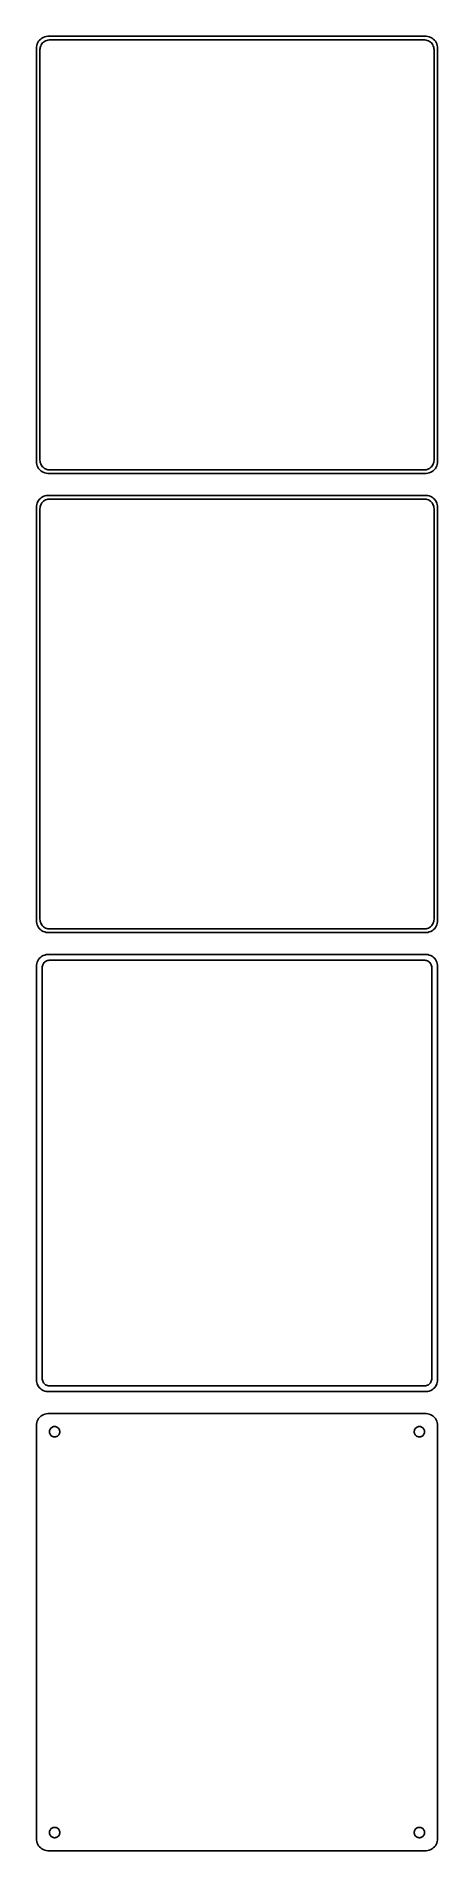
# Model space of a CAD drawing. Header units: metres. Extents: x -82 to 82, y 666 to 1413.
import ezdxf

# ---------------------------------------------------------------- set-up
doc = ezdxf.new("R2010")
doc.units = ezdxf.units.M

msp = doc.modelspace()

# ---------------------------------------------------------------- linework, layer by layer
for p, q in [((-80.6871, 1411.85), (-81.1448, 1411.42)), ((-80.1791, 1412.22), (-80.6871, 1411.85)), ((-79.6289, 1412.52), (-80.1791, 1412.22)), ((-79.0451, 1412.76), (-79.6289, 1412.52)), ((-78.4369, 1412.91), (-79.0451, 1412.76)), ((-77.8139, 1412.99), (-78.4369, 1412.91)), ((77.8139, 1412.99), (-77.8139, 1412.99)), ((78.4369, 1412.91), (77.8139, 1412.99)), ((79.0451, 1412.76), (78.4369, 1412.91)), ((79.6289, 1412.52), (79.0451, 1412.76)), ((80.1791, 1412.22), (79.6289, 1412.52)), ((80.6871, 1411.85), (80.1791, 1412.22)), ((81.1448, 1411.42), (80.6871, 1411.85)), ((-82.4606, 1408.63), (-82.5, 1408)), ((-82.5, 1408), (-82.5, 1238)), ((-82.3429, 1409.24), (-82.4606, 1408.63)), ((-82.1489, 1409.84), (-82.3429, 1409.24)), ((-81.8815, 1410.41), (-82.1489, 1409.84)), ((-81.5451, 1410.94), (-81.8815, 1410.41)), ((-81.1448, 1411.42), (-81.5451, 1410.94)), ((-81, 1407.5), (-80.9685, 1408)), ((-81, 1238.5), (-81, 1407.5)), ((-80.9685, 1408), (-80.8743, 1408.49)), ((-80.8743, 1408.49), (-80.7191, 1408.97)), ((-80.7191, 1408.97), (-80.5052, 1409.43)), ((-80.5052, 1409.43), (-80.2361, 1409.85)), ((-80.2361, 1409.85), (-79.9159, 1410.24)), ((-79.9159, 1410.24), (-79.5497, 1410.58)), ((-79.5497, 1410.58), (-79.1433, 1410.88)), ((-79.1433, 1410.88), (-78.7031, 1411.12)), ((-78.7031, 1411.12), (-78.2361, 1411.3)), ((-78.2361, 1411.3), (-77.7495, 1411.43)), ((-77.7495, 1411.43), (-77.2512, 1411.49)), ((-77.2512, 1411.49), (77.2512, 1411.49)), ((77.2512, 1411.49), (77.7495, 1411.43)), ((77.7495, 1411.43), (78.2361, 1411.3)), ((78.2361, 1411.3), (78.7031, 1411.12)), ((78.7031, 1411.12), (79.1433, 1410.88)), ((79.1433, 1410.88), (79.5497, 1410.58)), ((79.5497, 1410.58), (79.9159, 1410.24)), ((79.9159, 1410.24), (80.2361, 1409.85)), ((80.2361, 1409.85), (80.5052, 1409.43)), ((80.5052, 1409.43), (80.7191, 1408.97)), ((80.7191, 1408.97), (80.8743, 1408.49)), ((80.8743, 1408.49), (80.9685, 1408)), ((80.9685, 1408), (81, 1407.5)), ((81, 1407.5), (81, 1238.5)), ((81.5451, 1410.94), (81.1448, 1411.42)), ((81.8815, 1410.41), (81.5451, 1410.94)), ((82.1489, 1409.84), (81.8815, 1410.41)), ((82.3429, 1409.24), (82.1489, 1409.84)), ((82.4606, 1408.63), (82.3429, 1409.24)), ((82.5, 1408), (82.4606, 1408.63)), ((82.5, 1238), (82.5, 1408)), ((-82.5, 1238), (-82.4606, 1237.37)), ((-82.4606, 1237.37), (-82.3429, 1236.76)), ((-82.3429, 1236.76), (-82.1489, 1236.16)), ((-82.1489, 1236.16), (-81.8815, 1235.59)), ((-81.8815, 1235.59), (-81.5451, 1235.06)), ((-81.5451, 1235.06), (-81.1448, 1234.58)), ((-81.1448, 1234.58), (-80.6871, 1234.15)), ((-80.9685, 1238), (-81, 1238.5)), ((-80.8743, 1237.51), (-80.9685, 1238)), ((-80.7191, 1237.03), (-80.8743, 1237.51)), ((-80.5052, 1236.57), (-80.7191, 1237.03)), ((-80.6871, 1234.15), (-80.1791, 1233.78)), ((-80.2361, 1236.15), (-80.5052, 1236.57)), ((-79.9159, 1235.76), (-80.2361, 1236.15)), ((-80.1791, 1233.78), (-79.6289, 1233.48)), ((-79.5497, 1235.42), (-79.9159, 1235.76)), ((-79.6289, 1233.48), (-79.0451, 1233.24)), ((-79.1433, 1235.12), (-79.5497, 1235.42)), ((-78.7031, 1234.88), (-79.1433, 1235.12)), ((-79.0451, 1233.24), (-78.4369, 1233.09)), ((-78.2361, 1234.7), (-78.7031, 1234.88)), ((-78.4369, 1233.09), (-77.8139, 1233.01)), ((-77.7495, 1234.57), (-78.2361, 1234.7)), ((-77.8139, 1233.01), (77.8139, 1233.01)), ((-77.2512, 1234.51), (-77.7495, 1234.57)), ((77.2512, 1234.51), (-77.2512, 1234.51)), ((77.7495, 1234.57), (77.2512, 1234.51)), ((78.2361, 1234.7), (77.7495, 1234.57)), ((77.8139, 1233.01), (78.4369, 1233.09)), ((78.7031, 1234.88), (78.2361, 1234.7)), ((78.4369, 1233.09), (79.0451, 1233.24)), ((79.1433, 1235.12), (78.7031, 1234.88)), ((79.0451, 1233.24), (79.6289, 1233.48)), ((79.5497, 1235.42), (79.1433, 1235.12)), ((79.9159, 1235.76), (79.5497, 1235.42)), ((79.6289, 1233.48), (80.1791, 1233.78)), ((80.2361, 1236.15), (79.9159, 1235.76)), ((80.1791, 1233.78), (80.6871, 1234.15)), ((80.5052, 1236.57), (80.2361, 1236.15)), ((80.7191, 1237.03), (80.5052, 1236.57)), ((80.6871, 1234.15), (81.1448, 1234.58)), ((80.8743, 1237.51), (80.7191, 1237.03)), ((80.9685, 1238), (80.8743, 1237.51)), ((81, 1238.5), (80.9685, 1238)), ((81.1448, 1234.58), (81.5451, 1235.06)), ((81.5451, 1235.06), (81.8815, 1235.59)), ((81.8815, 1235.59), (82.1489, 1236.16)), ((82.1489, 1236.16), (82.3429, 1236.76)), ((82.3429, 1236.76), (82.4606, 1237.37)), ((82.4606, 1237.37), (82.5, 1238)), ((-82.4606, 1219.63), (-82.5, 1219)), ((-82.5, 1219), (-82.5, 1049)), ((-82.3429, 1220.24), (-82.4606, 1219.63)), ((-82.1489, 1220.84), (-82.3429, 1220.24)), ((-81.8815, 1221.41), (-82.1489, 1220.84)), ((-81.5451, 1221.94), (-81.8815, 1221.41)), ((-81.1448, 1222.42), (-81.5451, 1221.94)), ((-80.6871, 1222.85), (-81.1448, 1222.42)), ((-81, 1218.5), (-80.9685, 1219)), ((-81, 1049.5), (-81, 1218.5)), ((-80.9685, 1219), (-80.8743, 1219.49)), ((-80.8743, 1219.49), (-80.7191, 1219.97)), ((-80.7191, 1219.97), (-80.5052, 1220.43)), ((-80.1791, 1223.22), (-80.6871, 1222.85)), ((-80.5052, 1220.43), (-80.2361, 1220.85)), ((-80.2361, 1220.85), (-79.9159, 1221.24)), ((-79.6289, 1223.52), (-80.1791, 1223.22)), ((-79.9159, 1221.24), (-79.5497, 1221.58)), ((-79.0451, 1223.76), (-79.6289, 1223.52)), ((-79.5497, 1221.58), (-79.1433, 1221.88)), ((-79.1433, 1221.88), (-78.7031, 1222.12)), ((-78.4369, 1223.91), (-79.0451, 1223.76)), ((-78.7031, 1222.12), (-78.2361, 1222.3)), ((-77.8139, 1223.99), (-78.4369, 1223.91)), ((-78.2361, 1222.3), (-77.7495, 1222.43)), ((77.8139, 1223.99), (-77.8139, 1223.99)), ((-77.7495, 1222.43), (-77.2512, 1222.49)), ((-77.2512, 1222.49), (77.2512, 1222.49)), ((77.2512, 1222.49), (77.7495, 1222.43)), ((77.7495, 1222.43), (78.2361, 1222.3)), ((78.4369, 1223.91), (77.8139, 1223.99)), ((78.2361, 1222.3), (78.7031, 1222.12)), ((79.0451, 1223.76), (78.4369, 1223.91)), ((78.7031, 1222.12), (79.1433, 1221.88)), ((79.6289, 1223.52), (79.0451, 1223.76)), ((79.1433, 1221.88), (79.5497, 1221.58)), ((79.5497, 1221.58), (79.9159, 1221.24)), ((80.1791, 1223.22), (79.6289, 1223.52)), ((79.9159, 1221.24), (80.2361, 1220.85)), ((80.6871, 1222.85), (80.1791, 1223.22)), ((80.2361, 1220.85), (80.5052, 1220.43)), ((80.5052, 1220.43), (80.7191, 1219.97)), ((81.1448, 1222.42), (80.6871, 1222.85)), ((80.7191, 1219.97), (80.8743, 1219.49)), ((80.8743, 1219.49), (80.9685, 1219)), ((80.9685, 1219), (81, 1218.5)), ((81, 1218.5), (81, 1049.5)), ((81.5451, 1221.94), (81.1448, 1222.42)), ((81.8815, 1221.41), (81.5451, 1221.94)), ((82.1489, 1220.84), (81.8815, 1221.41)), ((82.3429, 1220.24), (82.1489, 1220.84)), ((82.4606, 1219.63), (82.3429, 1220.24)), ((82.5, 1219), (82.4606, 1219.63)), ((82.5, 1049), (82.5, 1219)), ((-82.5, 1049), (-82.4606, 1048.37)), ((-82.4606, 1048.37), (-82.3429, 1047.76)), ((-82.3429, 1047.76), (-82.1489, 1047.16)), ((-82.1489, 1047.16), (-81.8815, 1046.59)), ((-81.8815, 1046.59), (-81.5451, 1046.06)), ((-81.5451, 1046.06), (-81.1448, 1045.58)), ((-80.9685, 1049), (-81, 1049.5)), ((-80.8743, 1048.51), (-80.9685, 1049)), ((-80.7191, 1048.03), (-80.8743, 1048.51)), ((-80.5052, 1047.57), (-80.7191, 1048.03)), ((-80.2361, 1047.15), (-80.5052, 1047.57)), ((-79.9159, 1046.76), (-80.2361, 1047.15)), ((-79.5497, 1046.42), (-79.9159, 1046.76)), ((-79.1433, 1046.12), (-79.5497, 1046.42)), ((-78.7031, 1045.88), (-79.1433, 1046.12)), ((-78.2361, 1045.7), (-78.7031, 1045.88)), ((78.7031, 1045.88), (78.2361, 1045.7)), ((79.1433, 1046.12), (78.7031, 1045.88)), ((79.5497, 1046.42), (79.1433, 1046.12)), ((79.9159, 1046.76), (79.5497, 1046.42)), ((80.2361, 1047.15), (79.9159, 1046.76)), ((80.5052, 1047.57), (80.2361, 1047.15)), ((80.7191, 1048.03), (80.5052, 1047.57)), ((80.8743, 1048.51), (80.7191, 1048.03)), ((80.9685, 1049), (80.8743, 1048.51)), ((81, 1049.5), (80.9685, 1049)), ((81.1448, 1045.58), (81.5451, 1046.06)), ((81.5451, 1046.06), (81.8815, 1046.59)), ((81.8815, 1046.59), (82.1489, 1047.16)), ((82.1489, 1047.16), (82.3429, 1047.76)), ((82.3429, 1047.76), (82.4606, 1048.37)), ((82.4606, 1048.37), (82.5, 1049)), ((-81.1448, 1045.58), (-80.6871, 1045.15)), ((-80.6871, 1045.15), (-80.1791, 1044.78)), ((-80.1791, 1044.78), (-79.6289, 1044.48)), ((-79.6289, 1044.48), (-79.0451, 1044.24)), ((-79.0451, 1044.24), (-78.4369, 1044.09)), ((-78.4369, 1044.09), (-77.8139, 1044.01)), ((-77.7495, 1045.57), (-78.2361, 1045.7)), ((-77.8139, 1044.01), (77.8139, 1044.01)), ((-77.2512, 1045.51), (-77.7495, 1045.57)), ((77.2512, 1045.51), (-77.2512, 1045.51)), ((77.7495, 1045.57), (77.2512, 1045.51)), ((78.2361, 1045.7), (77.7495, 1045.57)), ((77.8139, 1044.01), (78.4369, 1044.09)), ((78.4369, 1044.09), (79.0451, 1044.24)), ((79.0451, 1044.24), (79.6289, 1044.48)), ((79.6289, 1044.48), (80.1791, 1044.78)), ((80.1791, 1044.78), (80.6871, 1045.15)), ((80.6871, 1045.15), (81.1448, 1045.58)), ((-82.3429, 1031.24), (-82.4606, 1030.63)), ((-82.1489, 1031.84), (-82.3429, 1031.24)), ((-81.8815, 1032.41), (-82.1489, 1031.84)), ((-81.5451, 1032.94), (-81.8815, 1032.41)), ((-81.1448, 1033.42), (-81.5451, 1032.94)), ((-80.6871, 1033.85), (-81.1448, 1033.42)), ((-80.1791, 1034.22), (-80.6871, 1033.85)), ((-79.6289, 1034.52), (-80.1791, 1034.22)), ((-79.8943, 1030.65), (-79.7279, 1031)), ((-79.7279, 1031), (-79.5184, 1031.33)), ((-79.0451, 1034.76), (-79.6289, 1034.52)), ((-79.5184, 1031.33), (-79.2692, 1031.63)), ((-79.2692, 1031.63), (-78.9843, 1031.9)), ((-78.4369, 1034.91), (-79.0451, 1034.76)), ((-78.9843, 1031.9), (-78.668, 1032.13)), ((-78.668, 1032.13), (-78.3254, 1032.32)), ((-77.8139, 1034.99), (-78.4369, 1034.91)), ((-78.3254, 1032.32), (-77.9619, 1032.46)), ((-77.9619, 1032.46), (-77.5833, 1032.56)), ((77.8139, 1034.99), (-77.8139, 1034.99)), ((-77.5833, 1032.56), (-77.1955, 1032.61)), ((-77.1955, 1032.61), (77.1955, 1032.61)), ((77.1955, 1032.61), (77.5833, 1032.56)), ((77.5833, 1032.56), (77.9619, 1032.46)), ((78.4369, 1034.91), (77.8139, 1034.99)), ((77.9619, 1032.46), (78.3254, 1032.32)), ((78.3254, 1032.32), (78.668, 1032.13)), ((79.0451, 1034.76), (78.4369, 1034.91)), ((78.668, 1032.13), (78.9843, 1031.9)), ((78.9843, 1031.9), (79.2692, 1031.63)), ((79.6289, 1034.52), (79.0451, 1034.76)), ((79.2692, 1031.63), (79.5184, 1031.33)), ((79.5184, 1031.33), (79.7279, 1031)), ((80.1791, 1034.22), (79.6289, 1034.52)), ((79.7279, 1031), (79.8943, 1030.65)), ((80.6871, 1033.85), (80.1791, 1034.22)), ((81.1448, 1033.42), (80.6871, 1033.85)), ((81.5451, 1032.94), (81.1448, 1033.42)), ((81.8815, 1032.41), (81.5451, 1032.94)), ((82.1489, 1031.84), (81.8815, 1032.41)), ((82.3429, 1031.24), (82.1489, 1031.84)), ((82.4606, 1030.63), (82.3429, 1031.24)), ((-82.4606, 1030.63), (-82.5, 1030)), ((-82.5, 1030), (-82.5, 860)), ((-80.1129, 1029.5), (-80.0884, 1029.89)), ((-80.1129, 860.5), (-80.1129, 1029.5)), ((-80.0884, 1029.89), (-80.0151, 1030.27)), ((-80.0151, 1030.27), (-79.8943, 1030.65)), ((79.8943, 1030.65), (80.0151, 1030.27)), ((80.0151, 1030.27), (80.0884, 1029.89)), ((80.0884, 1029.89), (80.1129, 1029.5)), ((80.1129, 1029.5), (80.1129, 860.5)), ((82.5, 1030), (82.4606, 1030.63)), ((82.5, 860), (82.5, 1030)), ((-82.5, 860), (-82.4606, 859.373)), ((-82.4606, 859.373), (-82.3429, 858.757)), ((-80.0884, 860.11), (-80.1129, 860.5)), ((-80.0151, 859.726), (-80.0884, 860.11)), ((-79.8943, 859.354), (-80.0151, 859.726)), ((-79.7279, 859), (-79.8943, 859.354)), ((79.8943, 859.354), (79.7279, 859)), ((80.0151, 859.726), (79.8943, 859.354)), ((80.0884, 860.11), (80.0151, 859.726)), ((80.1129, 860.5), (80.0884, 860.11)), ((82.3429, 858.757), (82.4606, 859.373)), ((82.4606, 859.373), (82.5, 860)), ((-82.3429, 858.757), (-82.1489, 858.159)), ((-82.1489, 858.159), (-81.8815, 857.591)), ((-81.8815, 857.591), (-81.5451, 857.061)), ((-81.5451, 857.061), (-81.1448, 856.577)), ((-81.1448, 856.577), (-80.6871, 856.147)), ((-80.6871, 856.147), (-80.1791, 855.778)), ((-80.1791, 855.778), (-79.6289, 855.476)), ((-79.5184, 858.67), (-79.7279, 859)), ((-79.6289, 855.476), (-79.0451, 855.245)), ((-79.2692, 858.369), (-79.5184, 858.67)), ((-78.9843, 858.101), (-79.2692, 858.369)), ((-79.0451, 855.245), (-78.4369, 855.089)), ((-78.668, 857.872), (-78.9843, 858.101)), ((-78.3254, 857.683), (-78.668, 857.872)), ((-78.4369, 855.089), (-77.8139, 855.01)), ((-77.9619, 857.539), (-78.3254, 857.683)), ((-77.5833, 857.442), (-77.9619, 857.539)), ((-77.8139, 855.01), (77.8139, 855.01)), ((-77.1955, 857.393), (-77.5833, 857.442)), ((77.1955, 857.393), (-77.1955, 857.393)), ((77.5833, 857.442), (77.1955, 857.393)), ((77.9619, 857.539), (77.5833, 857.442)), ((77.8139, 855.01), (78.4369, 855.089)), ((78.3254, 857.683), (77.9619, 857.539)), ((78.668, 857.872), (78.3254, 857.683)), ((78.4369, 855.089), (79.0451, 855.245)), ((78.9843, 858.101), (78.668, 857.872)), ((79.2692, 858.369), (78.9843, 858.101)), ((79.0451, 855.245), (79.6289, 855.476)), ((79.5184, 858.67), (79.2692, 858.369)), ((79.7279, 859), (79.5184, 858.67)), ((79.6289, 855.476), (80.1791, 855.778)), ((80.1791, 855.778), (80.6871, 856.147)), ((80.6871, 856.147), (81.1448, 856.577)), ((81.1448, 856.577), (81.5451, 857.061)), ((81.5451, 857.061), (81.8815, 857.591)), ((81.8815, 857.591), (82.1489, 858.159)), ((82.1489, 858.159), (82.3429, 858.757)), ((-81.1448, 844.423), (-81.5451, 843.939)), ((-80.6871, 844.853), (-81.1448, 844.423)), ((-80.1791, 845.222), (-80.6871, 844.853)), ((-79.6289, 845.524), (-80.1791, 845.222)), ((-79.0451, 845.755), (-79.6289, 845.524)), ((-78.4369, 845.911), (-79.0451, 845.755)), ((-77.8139, 845.99), (-78.4369, 845.911)), ((77.8139, 845.99), (-77.8139, 845.99)), ((78.4369, 845.911), (77.8139, 845.99)), ((79.0451, 845.755), (78.4369, 845.911)), ((79.6289, 845.524), (79.0451, 845.755)), ((80.1791, 845.222), (79.6289, 845.524)), ((80.6871, 844.853), (80.1791, 845.222)), ((81.1448, 844.423), (80.6871, 844.853)), ((81.5451, 843.939), (81.1448, 844.423)), ((-82.4606, 841.627), (-82.5, 841)), ((-82.5, 841), (-82.5, 671)), ((-82.3429, 842.243), (-82.4606, 841.627)), ((-82.1489, 842.841), (-82.3429, 842.243)), ((-81.8815, 843.409), (-82.1489, 842.841)), ((-81.5451, 843.939), (-81.8815, 843.409)), ((-77.1353, 838.5), (-77.1185, 838.768)), ((-77.1185, 838.232), (-77.1353, 838.5)), ((-77.1185, 838.768), (-77.0682, 839.031)), ((-77.0682, 837.969), (-77.1185, 838.232)), ((-77.0682, 839.031), (-76.9853, 839.286)), ((-76.9853, 837.714), (-77.0682, 837.969)), ((-76.9853, 839.286), (-76.8712, 839.529)), ((-76.8712, 837.471), (-76.9853, 837.714)), ((-76.8712, 839.529), (-76.7275, 839.755)), ((-76.7275, 837.245), (-76.8712, 837.471)), ((-76.7275, 839.755), (-76.5566, 839.962)), ((-76.5566, 837.038), (-76.7275, 837.245)), ((-76.5566, 839.962), (-76.3611, 840.145)), ((-76.3611, 836.855), (-76.5566, 837.038)), ((-76.3611, 840.145), (-76.1441, 840.303)), ((-76.1441, 836.697), (-76.3611, 836.855)), ((-76.1441, 840.303), (-75.9092, 840.432)), ((-75.9092, 836.568), (-76.1441, 836.697)), ((-75.9092, 840.432), (-75.6598, 840.531)), ((-75.6598, 840.531), (-75.4001, 840.597)), ((-75.4001, 840.597), (-75.1341, 840.631)), ((-75.1341, 840.631), (-74.8659, 840.631)), ((-74.8659, 840.631), (-74.5999, 840.597)), ((-74.5999, 840.597), (-74.3401, 840.531)), ((-74.3401, 840.531), (-74.0908, 840.432)), ((-74.0908, 840.432), (-73.8559, 840.303)), ((-73.8559, 836.697), (-74.0908, 836.568)), ((-73.8559, 840.303), (-73.6389, 840.145)), ((-73.6389, 836.855), (-73.8559, 836.697)), ((-73.6389, 840.145), (-73.4434, 839.962)), ((-73.4434, 837.038), (-73.6389, 836.855)), ((-73.4434, 839.962), (-73.2725, 839.755)), ((-73.2725, 837.245), (-73.4434, 837.038)), ((-73.2725, 839.755), (-73.1288, 839.529)), ((-73.1288, 837.471), (-73.2725, 837.245)), ((-73.1288, 839.529), (-73.0146, 839.286)), ((-73.0146, 837.714), (-73.1288, 837.471)), ((-73.0146, 839.286), (-72.9318, 839.031)), ((-72.9318, 837.969), (-73.0146, 837.714)), ((-72.9318, 839.031), (-72.8815, 838.768)), ((-72.8815, 838.232), (-72.9318, 837.969)), ((-72.8815, 838.768), (-72.8647, 838.5)), ((-72.8647, 838.5), (-72.8815, 838.232)), ((72.8647, 838.5), (72.8815, 838.768)), ((72.8815, 838.232), (72.8647, 838.5)), ((72.8815, 838.768), (72.9318, 839.031)), ((72.9318, 837.969), (72.8815, 838.232)), ((72.9318, 839.031), (73.0146, 839.286)), ((73.0146, 837.714), (72.9318, 837.969)), ((73.0146, 839.286), (73.1288, 839.529)), ((73.1288, 837.471), (73.0146, 837.714)), ((73.1288, 839.529), (73.2725, 839.755)), ((73.2725, 837.245), (73.1288, 837.471)), ((73.2725, 839.755), (73.4434, 839.962)), ((73.4434, 837.038), (73.2725, 837.245)), ((73.4434, 839.962), (73.6389, 840.145)), ((73.6389, 836.855), (73.4434, 837.038)), ((73.6389, 840.145), (73.8559, 840.303)), ((73.8559, 836.697), (73.6389, 836.855)), ((73.8559, 840.303), (74.0908, 840.432)), ((74.0908, 836.568), (73.8559, 836.697)), ((74.0908, 840.432), (74.3401, 840.531)), ((74.3401, 840.531), (74.5999, 840.597)), ((74.5999, 840.597), (74.8659, 840.631)), ((74.8659, 840.631), (75.1341, 840.631)), ((75.1341, 840.631), (75.4001, 840.597)), ((75.4001, 840.597), (75.6598, 840.531)), ((75.6598, 840.531), (75.9092, 840.432)), ((75.9092, 840.432), (76.1441, 840.303)), ((76.1441, 836.697), (75.9092, 836.568)), ((76.1441, 840.303), (76.3611, 840.145)), ((76.3611, 836.855), (76.1441, 836.697)), ((76.3611, 840.145), (76.5566, 839.962)), ((76.5566, 837.038), (76.3611, 836.855)), ((76.5566, 839.962), (76.7275, 839.755)), ((76.7275, 837.245), (76.5566, 837.038)), ((76.7275, 839.755), (76.8712, 839.529)), ((76.8712, 837.471), (76.7275, 837.245)), ((76.8712, 839.529), (76.9853, 839.286)), ((76.9853, 837.714), (76.8712, 837.471)), ((76.9853, 839.286), (77.0682, 839.031)), ((77.0682, 837.969), (76.9853, 837.714)), ((77.0682, 839.031), (77.1185, 838.768)), ((77.1185, 838.232), (77.0682, 837.969)), ((77.1185, 838.768), (77.1353, 838.5)), ((77.1353, 838.5), (77.1185, 838.232)), ((81.8815, 843.409), (81.5451, 843.939)), ((82.1489, 842.841), (81.8815, 843.409)), ((82.3429, 842.243), (82.1489, 842.841)), ((82.4606, 841.627), (82.3429, 842.243)), ((82.5, 841), (82.4606, 841.627)), ((82.5, 671), (82.5, 841)), ((-75.6598, 836.469), (-75.9092, 836.568)), ((-75.4001, 836.403), (-75.6598, 836.469)), ((-75.1341, 836.369), (-75.4001, 836.403)), ((-74.8659, 836.369), (-75.1341, 836.369)), ((-74.5999, 836.403), (-74.8659, 836.369)), ((-74.3401, 836.469), (-74.5999, 836.403)), ((-74.0908, 836.568), (-74.3401, 836.469)), ((74.3401, 836.469), (74.0908, 836.568)), ((74.5999, 836.403), (74.3401, 836.469)), ((74.8659, 836.369), (74.5999, 836.403)), ((75.1341, 836.369), (74.8659, 836.369)), ((75.4001, 836.403), (75.1341, 836.369)), ((75.6598, 836.469), (75.4001, 836.403)), ((75.9092, 836.568), (75.6598, 836.469)), ((-77.1353, 673.5), (-77.1185, 673.768)), ((-77.1185, 673.232), (-77.1353, 673.5)), ((-77.1185, 673.768), (-77.0682, 674.031)), ((-77.0682, 672.969), (-77.1185, 673.232)), ((-77.0682, 674.031), (-76.9853, 674.286)), ((-76.9853, 672.714), (-77.0682, 672.969)), ((-76.9853, 674.286), (-76.8712, 674.529)), ((-76.8712, 672.471), (-76.9853, 672.714)), ((-76.8712, 674.529), (-76.7275, 674.755)), ((-76.7275, 672.245), (-76.8712, 672.471)), ((-76.7275, 674.755), (-76.5566, 674.962)), ((-76.5566, 674.962), (-76.3611, 675.145)), ((-76.3611, 675.145), (-76.1441, 675.303)), ((-76.1441, 675.303), (-75.9092, 675.432)), ((-75.9092, 675.432), (-75.6598, 675.531)), ((-75.6598, 675.531), (-75.4001, 675.597)), ((-75.4001, 675.597), (-75.1341, 675.631)), ((-75.1341, 675.631), (-74.8659, 675.631)), ((-74.8659, 675.631), (-74.5999, 675.597)), ((-74.5999, 675.597), (-74.3401, 675.531)), ((-74.3401, 675.531), (-74.0908, 675.432)), ((-74.0908, 675.432), (-73.8559, 675.303)), ((-73.8559, 675.303), (-73.6389, 675.145)), ((-73.6389, 675.145), (-73.4434, 674.962)), ((-73.4434, 674.962), (-73.2725, 674.755)), ((-73.2725, 674.755), (-73.1288, 674.529)), ((-73.1288, 672.471), (-73.2725, 672.245)), ((-73.1288, 674.529), (-73.0146, 674.286)), ((-73.0146, 672.714), (-73.1288, 672.471)), ((-73.0146, 674.286), (-72.9318, 674.031)), ((-72.9318, 672.969), (-73.0146, 672.714)), ((-72.9318, 674.031), (-72.8815, 673.768)), ((-72.8815, 673.232), (-72.9318, 672.969)), ((-72.8815, 673.768), (-72.8647, 673.5)), ((-72.8647, 673.5), (-72.8815, 673.232)), ((72.8647, 673.5), (72.8815, 673.768)), ((72.8815, 673.232), (72.8647, 673.5)), ((72.8815, 673.768), (72.9318, 674.031)), ((72.9318, 672.969), (72.8815, 673.232)), ((72.9318, 674.031), (73.0146, 674.286)), ((73.0146, 672.714), (72.9318, 672.969)), ((73.0146, 674.286), (73.1288, 674.529)), ((73.1288, 672.471), (73.0146, 672.714)), ((73.1288, 674.529), (73.2725, 674.755)), ((73.2725, 672.245), (73.1288, 672.471)), ((73.2725, 674.755), (73.4434, 674.962)), ((73.4434, 674.962), (73.6389, 675.145)), ((73.6389, 675.145), (73.8559, 675.303)), ((73.8559, 675.303), (74.0908, 675.432)), ((74.0908, 675.432), (74.3401, 675.531)), ((74.3401, 675.531), (74.5999, 675.597)), ((74.5999, 675.597), (74.8659, 675.631)), ((74.8659, 675.631), (75.1341, 675.631)), ((75.1341, 675.631), (75.4001, 675.597)), ((75.4001, 675.597), (75.6598, 675.531)), ((75.6598, 675.531), (75.9092, 675.432)), ((75.9092, 675.432), (76.1441, 675.303)), ((76.1441, 675.303), (76.3611, 675.145)), ((76.3611, 675.145), (76.5566, 674.962)), ((76.5566, 674.962), (76.7275, 674.755)), ((76.7275, 674.755), (76.8712, 674.529)), ((76.8712, 672.471), (76.7275, 672.245)), ((76.8712, 674.529), (76.9853, 674.286)), ((76.9853, 672.714), (76.8712, 672.471)), ((76.9853, 674.286), (77.0682, 674.031)), ((77.0682, 672.969), (76.9853, 672.714)), ((77.0682, 674.031), (77.1185, 673.768)), ((77.1185, 673.232), (77.0682, 672.969)), ((77.1185, 673.768), (77.1353, 673.5)), ((77.1353, 673.5), (77.1185, 673.232)), ((-82.5, 671), (-82.4606, 670.373)), ((-82.4606, 670.373), (-82.3429, 669.757)), ((-82.3429, 669.757), (-82.1489, 669.159)), ((-82.1489, 669.159), (-81.8815, 668.591)), ((-81.8815, 668.591), (-81.5451, 668.061)), ((-81.5451, 668.061), (-81.1448, 667.577)), ((-81.1448, 667.577), (-80.6871, 667.147)), ((-80.6871, 667.147), (-80.1791, 666.778)), ((-80.1791, 666.778), (-79.6289, 666.476)), ((-79.6289, 666.476), (-79.0451, 666.245)), ((-79.0451, 666.245), (-78.4369, 666.089)), ((-78.4369, 666.089), (-77.8139, 666.01)), ((-77.8139, 666.01), (77.8139, 666.01)), ((-76.5566, 672.038), (-76.7275, 672.245)), ((-76.3611, 671.855), (-76.5566, 672.038)), ((-76.1441, 671.697), (-76.3611, 671.855)), ((-75.9092, 671.568), (-76.1441, 671.697)), ((-75.6598, 671.469), (-75.9092, 671.568)), ((-75.4001, 671.403), (-75.6598, 671.469)), ((-75.1341, 671.369), (-75.4001, 671.403)), ((-74.8659, 671.369), (-75.1341, 671.369)), ((-74.5999, 671.403), (-74.8659, 671.369)), ((-74.3401, 671.469), (-74.5999, 671.403)), ((-74.0908, 671.568), (-74.3401, 671.469)), ((-73.8559, 671.697), (-74.0908, 671.568)), ((-73.6389, 671.855), (-73.8559, 671.697)), ((-73.4434, 672.038), (-73.6389, 671.855)), ((-73.2725, 672.245), (-73.4434, 672.038)), ((73.4434, 672.038), (73.2725, 672.245)), ((73.6389, 671.855), (73.4434, 672.038)), ((73.8559, 671.697), (73.6389, 671.855)), ((74.0908, 671.568), (73.8559, 671.697)), ((74.3401, 671.469), (74.0908, 671.568)), ((74.5999, 671.403), (74.3401, 671.469)), ((74.8659, 671.369), (74.5999, 671.403)), ((75.1341, 671.369), (74.8659, 671.369)), ((75.4001, 671.403), (75.1341, 671.369)), ((75.6598, 671.469), (75.4001, 671.403)), ((75.9092, 671.568), (75.6598, 671.469)), ((76.1441, 671.697), (75.9092, 671.568)), ((76.3611, 671.855), (76.1441, 671.697)), ((76.5566, 672.038), (76.3611, 671.855)), ((76.7275, 672.245), (76.5566, 672.038)), ((77.8139, 666.01), (78.4369, 666.089)), ((78.4369, 666.089), (79.0451, 666.245)), ((79.0451, 666.245), (79.6289, 666.476)), ((79.6289, 666.476), (80.1791, 666.778)), ((80.1791, 666.778), (80.6871, 667.147)), ((80.6871, 667.147), (81.1448, 667.577)), ((81.1448, 667.577), (81.5451, 668.061)), ((81.5451, 668.061), (81.8815, 668.591)), ((81.8815, 668.591), (82.1489, 669.159)), ((82.1489, 669.159), (82.3429, 669.757)), ((82.3429, 669.757), (82.4606, 670.373)), ((82.4606, 670.373), (82.5, 671))]:
    msp.add_line(p, q)

doc.saveas('drawing.dxf')
